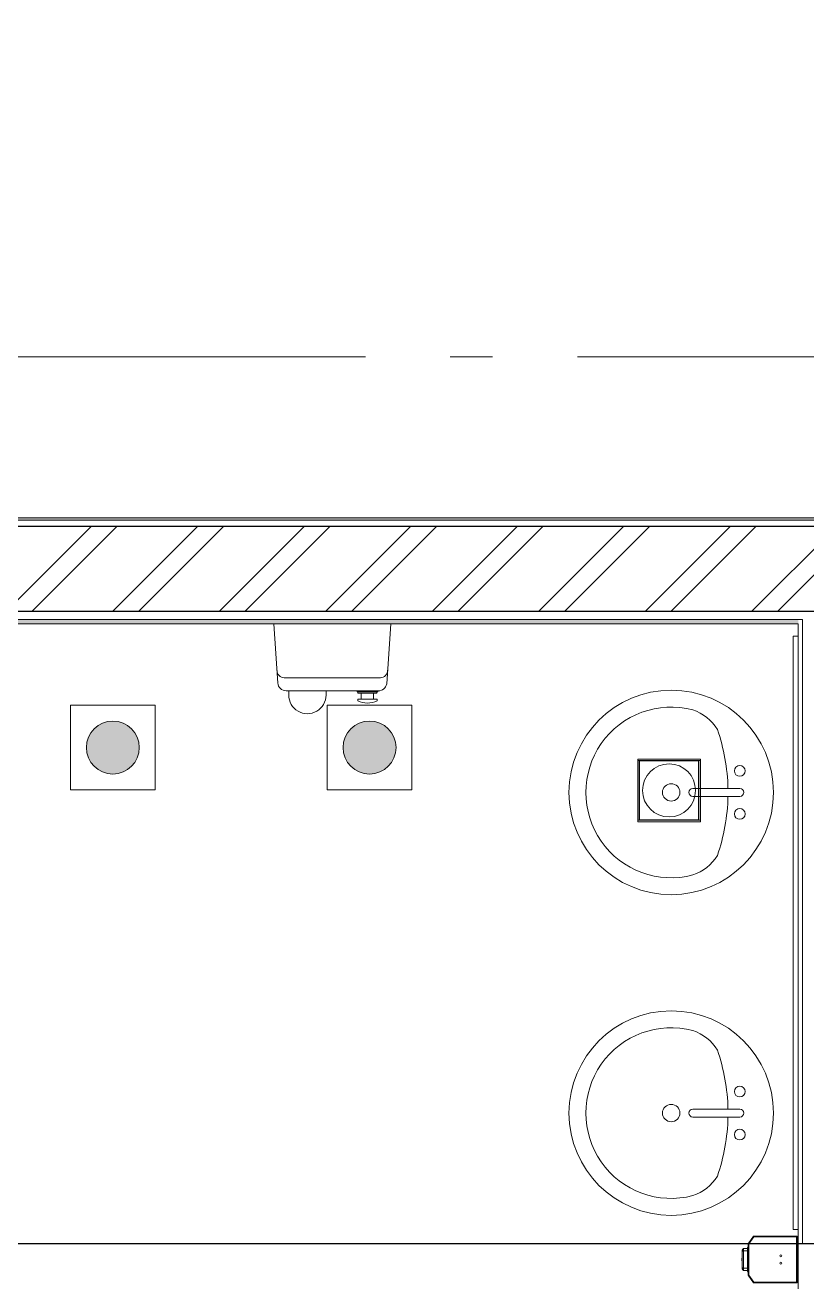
# Model space of a CAD drawing. Header units: millimetres. Extents: x -187347 to 135007, y -6415 to 292048.
# Drawn here: x -43395 to -41550, y -6144 to -3162 of the extents above; entities that cross this region are included whole.
import ezdxf

# ---------------------------------------------------------------- set-up
doc = ezdxf.new("R2010")
doc.units = ezdxf.units.MM
doc.header["$LTSCALE"] = 100
doc.linetypes.add('Z_LINE-CNTR', pattern=[17, 12, -2, 1, -2])
for name, color, linetype, lineweight in [('A-DETL-GENF', 7, 'Continuous', 5), ('A-GENM', 7, 'Continuous', 5), ('A-WALL', 7, 'Continuous', 5), ('A-WALL-FNSH', 7, 'Continuous', 5), ('A-WALL-PATT', 7, 'Continuous', 5), ('I-FURN', 7, 'Continuous', 5), ('P-PIPE', 7, 'Continuous', 5), ('P-SANR-FIXT', 7, 'Continuous', 5), ('Q-SPCQ', 7, 'Continuous', 5), ('S-GRID', 7, 'Continuous', 5)]:
    doc.layers.add(name, color=color, linetype=linetype, lineweight=lineweight)
doc.layers.add('Tracklength', color=4, linetype='Continuous')

# ---------------------------------------------------------------- blocks, each defined once
blk = doc.blocks.new('Drain_practicus_45270_11__ó75_vert_cover_in_st_l_steel_138x138_45270_11_kessel1 SAMAR - Kessel AG 45270_11 en-5428865-BLOCK WORK - GROUND FLOOR PLAN - FOR SITE')
at = {"layer": 'P-SANR-FIXT'}
for p, q in [((74, 74), (-74, 74)), ((-74, 74), (-74, 70.5)), ((-70.5, 70.5), (-74, 70.5)), ((-74, 70.5), (-74, -70.5)), ((-74, 70.5), (74, 70.5)), ((-70.5, -70.5), (-70.5, 70.5)), ((69.5, 69.5), (-69.5, 69.5)), ((-69.5, 69.5), (-69.5, -69.5)), ((69.5, -69.5), (69.5, 69.5)), ((74, 70.5), (70.5, 70.5)), ((70.5, 70.5), (70.5, -70.5)), ((74, 70.5), (74, 74)), ((74, -70.5), (74, 70.5)), ((74, -70.5), (-74, -70.5)), ((-74, -70.5), (-74, -74)), ((-74, -70.5), (-70.5, -70.5)), ((-74, -74), (74, -74)), ((-69.5, -69.5), (69.5, -69.5)), ((70.5, -70.5), (74, -70.5)), ((74, -74), (74, -70.5))]:
    blk.add_line(p, q, dxfattribs=at)
for start, end in [(0, 180), (180, 0)]:
    blk.add_arc((0, 0), 62.5, start, end, dxfattribs=at)
blk = doc.blocks.new('Sink - Vanity - Round - Wash Basin-6120552-BLOCK WORK - GROUND FLOOR PLAN - FOR SITE')
at = {"layer": 'P-SANR-FIXT'}
for p, q in [((87.1, 247.1), (87.1, 136.3)), ((106.2, 247.1), (106.2, 136.3))]:
    blk.add_line(p, q, dxfattribs=at)
for centre, radius, start, end in [((96.7, 85.2), 241.3, 360, 180), ((45.9, 247.1), 12.7, 360, 180), ((45.9, 247.1), 12.7, 180, 360), ((96.7, 247.1), 9.52, 360, 180), ((147.5, 247.1), 12.7, 360, 180), ((147.5, 247.1), 12.7, 180, 0), ((96.7, -233), 452.3, 91.2067, 109.2086), ((96.7, -233), 452.3, 70.7914, 88.7933), ((1.4, 104.3), 104.5, 120.7927, 162.1904), ((191.9, 104.3), 104.5, 17.8096, 59.2073), ((96.7, 85.2), 201.4, 165.3071, 14.6929), ((96.7, 136.3), 9.52, 180, 360), ((96.7, 85.2), 20.6, 360, 180), ((96.7, 85.2), 241.3, 180, 360), ((96.7, 85.2), 20.6, 180, 360)]:
    blk.add_arc(centre, radius, start, end, dxfattribs=at)
blk = doc.blocks.new('OCC_AR_PLF_Hand Dryer Stainless Steel - E05C-6325732-BLOCK WORK - GROUND FLOOR PLAN - FOR SITE')
at = {"layer": 'A-GENM', "color": 253, "true_color": 0xaaaaaa}
for p, q in [((-3420, -48740.6), (-3420, -49016.6)), ((-3278.1, -48750.2), (-3420, -48740.6)), ((-3420, -48740.6), (-3420, -49016.6)), ((-3293, -48764.8), (-3293, -48992.3)), ((-3262, -48987.6), (-3262, -48769.5)), ((-3259.9, -48771.4), (-3262, -48771.4)), ((-3259.9, -48771.4), (-3259.9, -48820)), ((-3256.4, -48773.2), (-3259.9, -48773.2)), ((-3256.4, -48773.2), (-3256.4, -48818.1)), ((-3242.4, -48772.8), (-3238.4, -48772.8)), ((-3242.4, -48772.8), (-3242.4, -48818.6)), ((-3242.4, -48781), (-3256.4, -48781)), ((-3259.9, -48820), (-3262, -48820)), ((-3256.4, -48818.1), (-3259.9, -48818.1)), ((-3242.4, -48810.3), (-3256.4, -48810.3)), ((-3242.4, -48818.6), (-3238.4, -48818.6)), ((-3252, -48893.4), (-3262, -48893.4)), ((-3252, -48981.4), (-3262, -48981.4)), ((-3420, -49016.6), (-3280.3, -49007.2))]:
    blk.add_line(p, q, dxfattribs=at)
for centre, radius, start, end in [((-3309.8, -48764.8), 16.8, 0, 93.297), ((-3281.6, -48769.5), 19.6, 0, 79.8012), ((-3278.9, -48794.4), 45.8, 358.4455, 28.2131), ((-3278.9, -48796.9), 45.8, 331.7869, 1.5545), ((-3252, -48937.4), 44, 270, 90), ((-3309.8, -48992.3), 16.8, 270, 0), ((-3281.6, -48987.6), 19.6, 273.8446, 0)]:
    blk.add_arc(centre, radius, start, end, dxfattribs=at)
blk = doc.blocks.new('OCC_AR_FUR_MIRROR5 - 800X1400 MIRROR-V85-BLOCK WORK - GROUND FLOOR PLAN - FOR SITE')
at = {"layer": 'I-FURN'}
for p, q in [((171358, -111599), (171358, -110199)), ((171370, -110199), (171358, -110199)), ((171370, -110199), (171370, -111599)), ((171358, -111599), (171370, -111599))]:
    blk.add_line(p, q, dxfattribs=at)
blk = doc.blocks.new('OCC_AR_PLF_Liquid Soap Dispenser - DJ0031-V86-BLOCK WORK - GROUND FLOOR PLAN - FOR SITE')
at = {"layer": 'P-SANR-FIXT'}
for p, q in [((171264.3, -110075), (171251.8, -110092.9)), ((171252.1, -110092.9), (171264.4, -110075.3)), ((171265.2, -110076.8), (171253.6, -110093.4)), ((171265.2, -110076.8), (171253.6, -110093.4)), ((171367.5, -110075), (171264.3, -110075)), ((171264.3, -110075), (171264.4, -110075.3)), ((171264.4, -110075.3), (171367.2, -110075.3)), ((171365.7, -110076.8), (171265.2, -110076.8)), ((171365.7, -110076.8), (171265.2, -110076.8)), ((171365.7, -110183.2), (171365.7, -110076.8)), ((171365.7, -110183.2), (171365.7, -110076.8)), ((171367.5, -110075), (171367.2, -110075.3)), ((171367.2, -110075.3), (171367.2, -110184.7)), ((171367.5, -110185), (171367.5, -110075)), ((171240.5, -110108.5), (171237.8, -110108.5)), ((171237.8, -110111.2), (171237.8, -110108.6)), ((171237.8, -110108.6), (171237.8, -110109.5)), ((171251.8, -110104.4), (171240.5, -110104.4)), ((171240.5, -110104.4), (171240.5, -110109.3)), ((171251.1, -110099.9), (171250.1, -110102.4)), ((171250.1, -110102.4), (171250.1, -110108.4)), ((171250.1, -110104.5), (171250.1, -110107.9)), ((171250.1, -110108.4), (171250.1, -110151.6)), ((171251.8, -110099.9), (171251.1, -110099.9)), ((171251.1, -110101.3), (171251.1, -110107.4)), ((171251.1, -110107.4), (171251.1, -110152.6)), ((171251.8, -110107.4), (171251.1, -110107.4)), ((171251.8, -110092.9), (171252.1, -110092.9)), ((171251.8, -110092.9), (171251.8, -110167.1)), ((171252.1, -110167.1), (171252.1, -110092.9)), ((171253.6, -110093.4), (171253.6, -110166.6)), ((171253.6, -110093.4), (171253.6, -110166.6)), ((171370, -110095.6), (171367.2, -110093.6)), ((171370, -110089.9), (171367.5, -110088.2)), ((171370, -110105), (171370, -110095.9)), ((171370, -110114.1), (171370, -110105)), ((171237.8, -110109.5), (171237.8, -110111.2)), ((171237.8, -110148.8), (171237.8, -110111.2)), ((171237.8, -110111.2), (171237.8, -110148.8)), ((171240.5, -110109.3), (171240.5, -110150.7)), ((171250.1, -110109.3), (171240.5, -110109.3)), ((171366.9, -110116.5), (171370, -110114.4)), ((171370, -110120.6), (171367.5, -110118.9)), ((171237.8, -110151.4), (171237.8, -110148.8)), ((171237.8, -110148.8), (171237.8, -110150.5)), ((171237.8, -110150.5), (171237.8, -110151.4)), ((171237.8, -110151.5), (171240.5, -110151.5)), ((171240.5, -110150.7), (171250.1, -110150.7)), ((171240.5, -110150.7), (171240.5, -110155.6)), ((171240.5, -110155.6), (171251.8, -110155.6)), ((171250.1, -110157.6), (171250.1, -110151.6)), ((171250.1, -110152.1), (171250.1, -110155.5)), ((171250.1, -110157.6), (171251.1, -110160.1)), ((171251.1, -110152.6), (171251.8, -110152.6)), ((171251.1, -110152.6), (171251.1, -110158.7)), ((171251.1, -110160.1), (171251.8, -110160.1)), ((171251.8, -110167.1), (171252.1, -110167.1)), ((171251.8, -110167.1), (171264.3, -110185)), ((171264.4, -110184.7), (171252.1, -110167.1)), ((171253.6, -110166.6), (171265.2, -110183.2)), ((171253.6, -110166.6), (171265.2, -110183.2)), ((171370, -110145.6), (171367, -110143.5)), ((171367.1, -110166.4), (171370, -110164.4)), ((171367.5, -110141.1), (171370, -110139.4)), ((171370, -110155), (171370, -110145.9)), ((171370, -110164.1), (171370, -110155)), ((171264.3, -110185), (171264.4, -110184.7)), ((171367.5, -110185), (171264.3, -110185)), ((171367.2, -110184.7), (171264.4, -110184.7)), ((171265.2, -110183.2), (171365.7, -110183.2)), ((171265.2, -110183.2), (171365.7, -110183.2)), ((171367.2, -110184.7), (171367.5, -110185)), ((171367.5, -110171.8), (171370, -110170.1))]:
    blk.add_line(p, q, dxfattribs=at)
at = {"layer": 'P-SANR-FIXT', "flags": 128}
for points in [[(171237.8, -110108.5), (171237.8, -110108.3), (171237.8, -110108.1), (171237.8, -110107.9), (171237.8, -110107.8), (171237.9, -110107.6), (171237.9, -110107.4), (171238, -110107.2), (171238, -110107.1), (171238.1, -110106.9), (171238.2, -110106.7), (171238.2, -110106.6), (171238.3, -110106.4), (171238.4, -110106.2), (171238.5, -110106.1), (171238.6, -110105.9), (171238.7, -110105.8), (171238.8, -110105.6), (171239, -110105.5), (171239.1, -110105.4), (171239.2, -110105.2), (171239.3, -110105.1), (171239.5, -110105), (171239.6, -110104.9), (171239.8, -110104.8), (171239.9, -110104.7), (171240.1, -110104.6), (171240.2, -110104.5), (171240.4, -110104.4), (171240.5, -110104.4)], [(171237.5, -110116.8), (171237.3, -110124.6), (171237.1, -110128.6), (171237, -110130)], [(171237.5, -110118.8), (171237.3, -110125.7), (171237.1, -110129), (171237, -110130)], [(171237.5, -110141.2), (171237.3, -110134.3), (171237.1, -110131), (171237, -110130)], [(171237.8, -110130), (171237.4, -110130), (171237.1, -110130), (171237, -110130), (171237.1, -110130), (171237.4, -110130), (171237.8, -110130)], [(171237.8, -110130), (171237.4, -110130), (171237.1, -110130), (171237, -110130), (171237.1, -110130), (171237.4, -110130), (171237.8, -110130)], [(171237.5, -110143.2), (171237.3, -110135.4), (171237.1, -110131.4), (171237, -110130)], [(171237.8, -110130), (171237.4, -110130), (171237.1, -110130), (171237, -110130), (171237.1, -110130), (171237.4, -110130), (171237.8, -110130)], [(171237.8, -110130), (171237.4, -110130), (171237.1, -110130), (171237, -110130), (171237.1, -110130), (171237.4, -110130), (171237.8, -110130)], [(171237.8, -110116.7), (171237.7, -110116.7), (171237.6, -110116.7), (171237.6, -110116.7), (171237.5, -110116.8), (171237.5, -110116.8)], [(171237.5, -110116.8), (171237.5, -110116.8), (171237.6, -110116.9), (171237.6, -110116.9), (171237.7, -110116.9), (171237.8, -110116.9)], [(171237.8, -110118.7), (171237.7, -110118.7), (171237.6, -110118.7), (171237.6, -110118.7), (171237.5, -110118.8), (171237.5, -110118.8)], [(171237.5, -110118.8), (171237.5, -110118.9), (171237.6, -110118.9), (171237.6, -110118.9), (171237.7, -110118.9), (171237.8, -110119)], [(171237.8, -110141), (171237.7, -110141.1), (171237.6, -110141.1), (171237.6, -110141.1), (171237.5, -110141.1), (171237.5, -110141.2)], [(171237.5, -110141.2), (171237.5, -110141.2), (171237.6, -110141.3), (171237.6, -110141.3), (171237.7, -110141.3), (171237.8, -110141.3)], [(171237.8, -110143.1), (171237.7, -110143.1), (171237.6, -110143.1), (171237.6, -110143.1), (171237.5, -110143.2), (171237.5, -110143.2)], [(171237.5, -110143.2), (171237.5, -110143.2), (171237.6, -110143.3), (171237.6, -110143.3), (171237.7, -110143.3), (171237.8, -110143.3)], [(171240.5, -110155.6), (171240.3, -110155.5), (171240.2, -110155.4), (171240, -110155.4), (171239.8, -110155.3), (171239.7, -110155.2), (171239.5, -110155), (171239.4, -110154.9), (171239.3, -110154.8), (171239.1, -110154.7), (171239, -110154.6), (171238.9, -110154.4), (171238.8, -110154.3), (171238.7, -110154.1), (171238.6, -110154), (171238.5, -110153.8), (171238.4, -110153.7), (171238.3, -110153.5), (171238.2, -110153.3), (171238.1, -110153.2), (171238.1, -110153), (171238, -110152.8), (171237.9, -110152.7), (171237.9, -110152.5), (171237.9, -110152.3), (171237.8, -110152.1), (171237.8, -110151.9), (171237.8, -110151.8), (171237.8, -110151.6), (171237.8, -110151.5)]]:
    blk.add_lwpolyline(points, dxfattribs=at)
at = {"layer": 'P-SANR-FIXT'}
for centre, radius, start, end in [((171266, -110078.3), 3, 131.1894, 144.8665), ((171266, -110078.3), 3, 131.1894, 144.8665), ((171255.1, -110093.9), 3, 145, 156.6478), ((171328.6, -110121.5), 2.25, 90, 270), ((171328.6, -110138.5), 2.25, 90, 270), ((171328.6, -110121.5), 2.25, 270, 90), ((171328.6, -110138.5), 2.25, 270, 90), ((171255.1, -110166.1), 3, 203.3448, 214.9889), ((171266, -110181.7), 3, 215.1167, 228.8044), ((171266, -110181.7), 3, 215.1167, 228.8044)]:
    blk.add_arc(centre, radius, start, end, dxfattribs=at)
blk.add_ellipse((171267.9, -110027.1), major_axis=(0, 133.6), ratio=0.367595, start_param=2.769734, end_param=2.791289, dxfattribs=at)
for points, knots in [([(171264.4, -110075.3), (171264.4, -110075.3), (171264.5, -110075.3), (171264.5, -110075.5), (171264.6, -110075.7), (171264.7, -110075.9), (171264.9, -110076.1), (171265, -110076.4), (171265.1, -110076.6), (171265.2, -110076.8)], [0, 0, 0, 0, 0.166667, 0.333333, 0.5, 0.583333, 0.666667, 0.833333, 1, 1, 1, 1]), ([(171367.2, -110075.3), (171367.2, -110075.3), (171367.2, -110075.3), (171367.1, -110075.4), (171367, -110075.5), (171366.9, -110075.6), (171366.8, -110075.7), (171366.6, -110075.9), (171366.5, -110076), (171366.3, -110076.2), (171366.1, -110076.4), (171365.9, -110076.6), (171365.7, -110076.8)], [0, 0, 0, 0, 0.166667, 0.25, 0.333333, 0.416667, 0.5, 0.583333, 0.666667, 0.75, 0.833333, 1, 1, 1, 1]), ([(171252.1, -110092.9), (171252.1, -110092.9), (171252.2, -110093), (171252.5, -110093.1), (171252.8, -110093.2), (171253.2, -110093.3), (171253.4, -110093.4), (171253.6, -110093.4)], [0, 0, 0, 0, 0.333333, 0.5, 0.666667, 0.833333, 1, 1, 1, 1]), ([(171240.5, -110109.3), (171240.1, -110109.4), (171239.5, -110109.5), (171238.8, -110109.8), (171238.4, -110110.1), (171238.2, -110110.3), (171237.9, -110110.7), (171237.8, -110111), (171237.8, -110111.2)], [0, 0, 0, 0, 0.2, 0.4, 0.55, 0.625, 0.7, 1, 1, 1, 1]), ([(171252.1, -110167.1), (171252.1, -110167.1), (171252.2, -110167), (171252.5, -110166.9), (171252.8, -110166.8), (171253.2, -110166.7), (171253.4, -110166.6), (171253.6, -110166.6)], [0, 0, 0, 0, 0.333333, 0.5, 0.666667, 0.833333, 1, 1, 1, 1]), ([(171264.4, -110184.7), (171264.4, -110184.7), (171264.5, -110184.7), (171264.5, -110184.5), (171264.6, -110184.3), (171264.7, -110184.1), (171264.9, -110183.9), (171265, -110183.6), (171265.2, -110183.4), (171265.2, -110183.2)], [0, 0, 0, 0, 0.166667, 0.333333, 0.5, 0.583333, 0.666667, 0.833333, 1, 1, 1, 1]), ([(171365.7, -110183.2), (171365.9, -110183.4), (171366.1, -110183.6), (171366.3, -110183.8), (171366.5, -110184), (171366.6, -110184.1), (171366.8, -110184.3), (171366.9, -110184.4), (171367, -110184.5), (171367.1, -110184.6), (171367.2, -110184.7), (171367.2, -110184.7), (171367.2, -110184.7)], [-1, -1, -1, -1, -0.833333, -0.75, -0.666667, -0.583333, -0.5, -0.416667, -0.333333, -0.25, -0.166667, 0, 0, 0, 0])]:
    blk.add_open_spline(points, degree=3, knots=knots, dxfattribs=at)
for points in [[(171251.1, -110107.4), (171250.9, -110107.6), (171250.6, -110107.9), (171250.3, -110108.2), (171250.1, -110108.4)], [(171237.8, -110148.8), (171237.8, -110148.9), (171237.9, -110149.3), (171238.2, -110149.7), (171238.8, -110150.1), (171239.5, -110150.5), (171240.1, -110150.6), (171240.5, -110150.7)]]:
    blk.add_open_spline(points, degree=3, dxfattribs=at)
blk = doc.blocks.new('KA_FCO_UPVC - Ø75 FCO-V83-BLOCK WORK - GROUND FLOOR PLAN - FOR SITE')
at = {"layer": 'P-PIPE'}
blk.add_hatch(color=256, dxfattribs=at).paths.add_polyline_path([(0, -62.5), (16.2, -60.4), (31.2, -54.1), (44.2, -44.2), (54.1, -31.3), (60.4, -16.2), (62.5, 0), (60.4, 16.2), (54.1, 31.2), (44.2, 44.2), (31.2, 54.1), (16.2, 60.4), (0, 62.5), (-16.2, 60.4), (-31.3, 54.1), (-44.2, 44.2), (-54.1, 31.2), (-60.4, 16.2), (-62.5, 0), (-60.4, -16.2), (-54.1, -31.3), (-44.2, -44.2), (-31.3, -54.1), (-16.2, -60.4)])
at = {"layer": 'A-DETL-GENF'}
for start, end in [(360, 180), (180, 360)]:
    blk.add_arc((0, 0), 62.5, start, end, dxfattribs=at)
at = {"layer": 'P-PIPE'}
for p, q in [((-100, 100), (-100, -100)), ((100, 100), (-100, 100)), ((100, 100), (-100, 100)), ((-100, 100), (-100, -100)), ((100, -100), (100, 100)), ((100, -100), (100, 100)), ((-100, -100), (100, -100)), ((-100, -100), (100, -100))]:
    blk.add_line(p, q, dxfattribs=at)
for start, end in [(0, 180), (360, 180), (180, 360), (180, 360)]:
    blk.add_arc((0, 0), 62.5, start, end, dxfattribs=at)

msp = doc.modelspace()

# ---------------------------------------------------------------- hatches: boundary and pattern name
at = {"layer": 'A-WALL-PATT'}
h = msp.add_hatch(dxfattribs=at)
h.set_pattern_fill('FP_33', color=256, angle=45, style=0, pattern_type=2)
h.set_pattern_definition([(45, (-212939.88, 104055), (-125.72359, 125.72359), []), (45, (-212939.88, 104245.5), (-125.72359, 125.72359), [])])
h.paths.add_polyline_path([(-42904.3, -4545), (-38739.9, -4545), (-38739.9, -4345), (-51989.9, -4345), (-51989.9, -4545), (-43274.6, -4545)])
h.paths.add_polyline_path([(-55495.2, -4545), (-52189.9, -4545), (-52189.9, -4345), (-62809.9, -4345), (-62809.9, -4545), (-56235.8, -4545)])
at = {"layer": 'A-WALL-PATT', "true_color": 0xff8040}
msp.add_hatch(color=11, dxfattribs=at).paths.add_polyline_path([(-39696.6, -4330), (-39696.6, -4325), (-44183.2, -4325), (-44183.2, -4330), (-39697.4, -4330)])
at = {"layer": 'A-WALL-PATT', "true_color": 0x80ffff}
msp.add_hatch(color=131, dxfattribs=at).paths.add_polyline_path([(-41793.3, -4575), (-41569.9, -4575), (-41569.9, -4565), (-45209.9, -4565), (-45209.9, -4575), (-42163.6, -4575)])

# ---------------------------------------------------------------- linework, layer by layer
at = {"layer": 'A-WALL'}
for p, q in [((-39697.4, -4330), (-44182.4, -4330)), ((-41569.9, -4545), (-45209.9, -4545)), ((-41559.9, -4545), (-41569.9, -4545)), ((-41539.9, -4545), (-41559.9, -4545)), ((-41569.9, -4565), (-45209.9, -4565)), ((-41569.9, -4565), (-41559.9, -4565)), ((-41559.9, -6038.2), (-41559.9, -4565))]:
    msp.add_line(p, q, dxfattribs=at)
at = {"layer": 'A-WALL', "lineweight": 25}
for p, q in [((-39758.6, -4345), (-44121.2, -4345)), ((-45239.9, -4545), (-41309.9, -4545))]:
    msp.add_line(p, q, dxfattribs=at)
at = {"layer": 'A-WALL-FNSH'}
for p, q in [((-39697.4, -4325), (-44182.4, -4325)), ((-44121.2, -4345), (-39758.6, -4345)), ((-45209.9, -4575), (-41569.9, -4575)), ((-41569.9, -4575), (-41569.9, -4604)), ((-41569.9, -6004), (-41569.9, -6041.9)), ((-41569.9, -6058.1), (-41569.9, -6091.9)), ((-41569.9, -6108.1), (-41569.9, -6144))]:
    msp.add_line(p, q, dxfattribs=at)
at = {"layer": 'S-GRID', "color": 152, "linetype": 'Z_LINE-CNTR'}
msp.add_line((-89691.4, -3945), (-18064, -3945), dxfattribs=at)
at = {"layer": 'Tracklength'}
msp.add_lwpolyline([(-89691.4, 120387.9), (-18064, 120387.9), (-18064, -6038.2), (-89691.4, -6038.2)], close=True, dxfattribs=at)

# ---------------------------------------------------------------- block references
at = {"layer": 'I-FURN', "color": 253, "lineweight": 5, "true_color": 0xaaaaaa}
msp.add_blockref('OCC_AR_FUR_MIRROR5 - 800X1400 MIRROR-V85-BLOCK WORK - GROUND FLOOR PLAN - FOR SITE', (-212939.9, 105595), dxfattribs=at)
at = {"layer": 'P-PIPE', "color": 253, "lineweight": 5, "true_color": 0xaaaaaa}
for p in [(-43187.9, -4867), (-42581.9, -4867)]:
    msp.add_blockref('KA_FCO_UPVC - Ø75 FCO-V83-BLOCK WORK - GROUND FLOOR PLAN - FOR SITE', p, dxfattribs=at)
at = {"layer": 'P-SANR-FIXT', "color": 253, "lineweight": 5, "true_color": 0xaaaaaa, "rotation": 270}
for p in [(-41955, -4876.1), (-41955, -5632.8)]:
    msp.add_blockref('Sink - Vanity - Round - Wash Basin-6120552-BLOCK WORK - GROUND FLOOR PLAN - FOR SITE', p, dxfattribs=at)
at = {"layer": 'P-SANR-FIXT', "color": 253, "lineweight": 5, "true_color": 0xaaaaaa}
for name, p in [('Drain_practicus_45270_11__ó75_vert_cover_in_st_l_steel_138x138_45270_11_kessel1 SAMAR - Kessel AG 45270_11 en-5428865-BLOCK WORK - GROUND FLOOR PLAN - FOR SITE', (-41874.9, -4968)), ('OCC_AR_PLF_Liquid Soap Dispenser - DJ0031-V86-BLOCK WORK - GROUND FLOOR PLAN - FOR SITE', (-212939.9, 104055))]:
    msp.add_blockref(name, p, dxfattribs=at)
at = {"layer": 'Q-SPCQ', "color": 253, "lineweight": 5, "true_color": 0xaaaaaa, "rotation": 270}
msp.add_blockref('OCC_AR_PLF_Hand Dryer Stainless Steel - E05C-6325732-BLOCK WORK - GROUND FLOOR PLAN - FOR SITE', (6208.7, -7995), dxfattribs=at)

doc.saveas('drawing.dxf')
